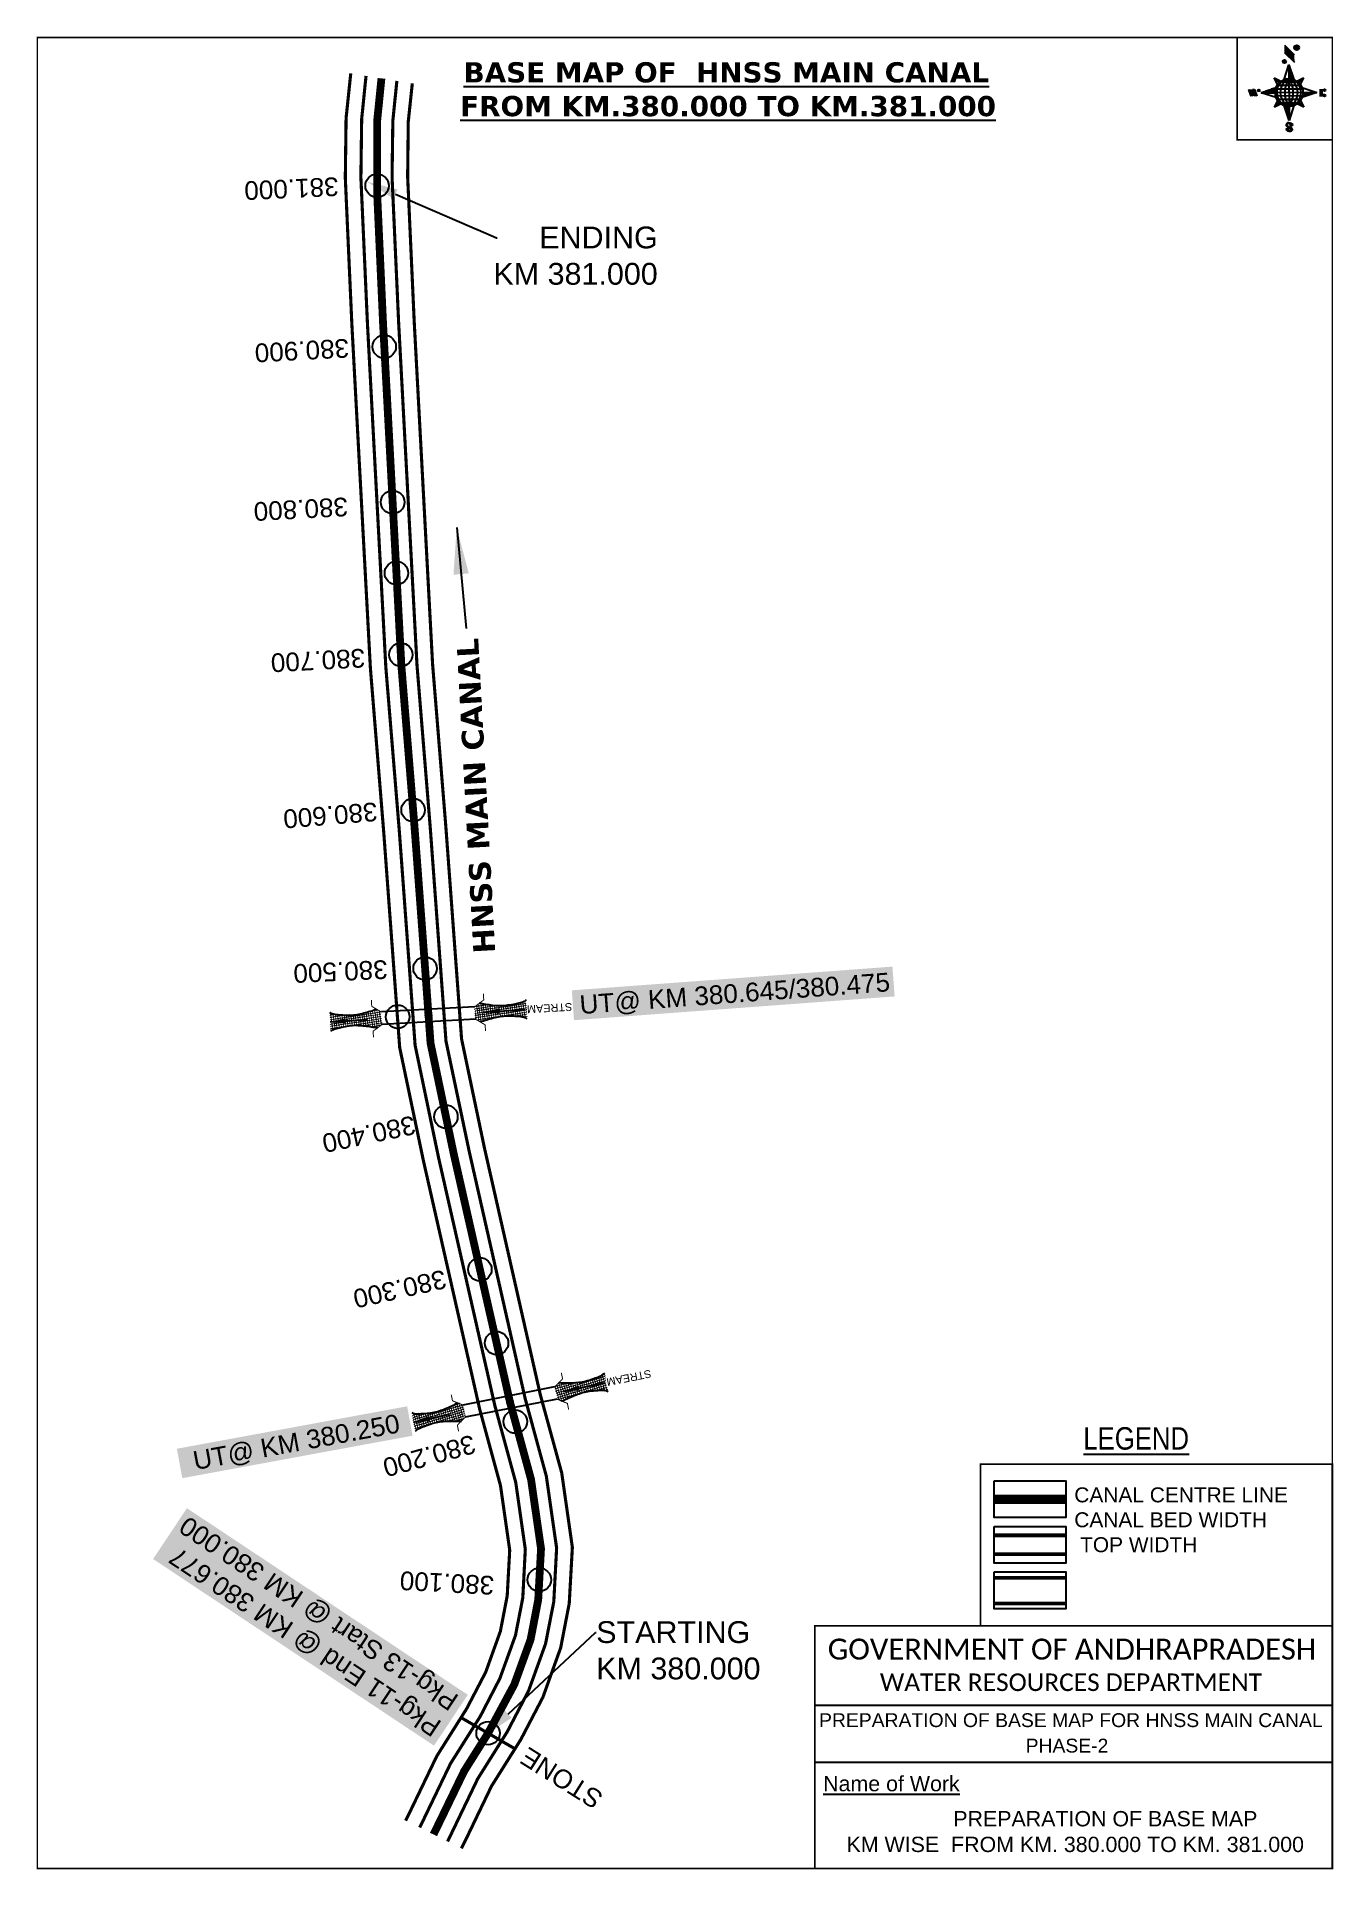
# Model space of a CAD drawing. Header units: inches. Extents: x 822828 to 823660, y 1579313 to 1580489.
import ezdxf
from ezdxf import colors
from ezdxf.entities.mleader import LeaderData, LeaderLine
from ezdxf.enums import TextEntityAlignment as Align
from ezdxf.math import Vec2, Vec3

# ---------------------------------------------------------------- set-up
doc = ezdxf.new("R2010")
doc.units = ezdxf.units.IN
doc.header["$LTSCALE"] = 15
doc.header["$MEASUREMENT"] = 0
doc.header["$PDMODE"] = 32
doc.header["$PDSIZE"] = 15
doc.linetypes.add('HIDDEN2', pattern=[0.1875, 0.125, -0.0625])
for name, color, linetype in [('AQUADUCT', 1, 'Continuous'), ('bord', 1, 'Continuous'), ('CANAL1', 7, 'Continuous'), ('CSMark', 72, 'Continuous'), ('DCBMS', 232, 'Continuous'), ('PAGE', 7, 'Continuous'), ('STRUCTURE', 5, 'Continuous'), ('TEXT', 6, 'Continuous')]:
    doc.layers.add(name, color=color, linetype=linetype)
doc.styles.add('ARIALN', font='ARIALN_1.TTF')
doc.styles.get("Standard").update_dxf_attribs({"font": 'ARIAL_1.TTF'})
doc.dimstyles.get("Standard").update_dxf_attribs({"dimtxt": 20, "dimasz": 0.18, "dimexe": 0.18, "dimexo": 0.0625, "dimgap": 0.09, "dimtad": 0, "dimtih": 1, "dimtoh": 1, "dimdec": 4, "dimzin": 0, "dimdsep": 46, "dimtxsty": 'Standard', "dimcen": 0.09, "dimadec": 0, "dimazin": 0, "dimtfac": 1, "dimtdec": 4, "dimtofl": 0, "dimtmove": 0, "dimatfit": 3, "dimfxl": 0, "dimtolj": 1, "dimtzin": 0, "dimarcsym": 0})
pattern_1 = [(267.297113149, (-8720374.938, 50637915.138), (10.5367255337, -0.497431438), [])]
pattern_2 = [(357.297113149, (-8720374.938, 50637915.138), (0.497431438, 10.5367255337), [])]

# ---------------------------------------------------------------- blocks, each defined once
blk = doc.blocks.new('*X26')
at = {"color": 0, "linetype": 'Continuous'}
for p, q in [((6321.6, 240.5), (6322.3, 241.2)), ((6321.6, 240.3), (6322.3, 241)), ((6321.6, 240.1), (6322.3, 240.8)), ((6321.6, 239.9), (6322.4, 240.7)), ((6321.6, 239.8), (6322.4, 240.6)), ((6321.6, 239.6), (6322.5, 240.5)), ((6321.6, 239.4), (6322.5, 240.3)), ((6321.6, 239.2), (6322.6, 240.2)), ((6321.7, 239.1), (6322.6, 240.1)), ((6321.8, 240.8), (6322.4, 241.4)), ((6321.8, 239), (6322.7, 240)), ((6321.8, 239), (6322.8, 239.9)), ((6321.9, 238.9), (6322.9, 239.8)), ((6322, 238.8), (6323, 239.7)), ((6322.1, 241.3), (6322.4, 241.6)), ((6322.1, 238.7), (6323.1, 239.6)), ((6322.2, 238.6), (6323.1, 239.6)), ((6322.3, 238.5), (6323.2, 239.5)), ((6322.4, 238.5), (6323.3, 239.4)), ((6322.5, 238.4), (6323.4, 239.3)), ((6322.7, 238.4), (6323.6, 239.3)), ((6322.8, 238.3), (6323.7, 239.2)), ((6322.9, 238.3), (6323.8, 239.1)), ((6323.1, 238.2), (6323.9, 239.1)), ((6323.2, 238.2), (6324, 239)), ((6323.3, 238.2), (6324.2, 239)), ((6323.5, 238.1), (6324.3, 238.9)), ((6323.7, 238.1), (6324.4, 238.9)), ((6323.8, 238.1), (6324.6, 238.8)), ((6324.1, 238.2), (6324.7, 238.8)), ((6324.3, 238.3), (6324.9, 238.8)), ((6324.6, 238.3), (6325.1, 238.8)), ((6324.8, 238.4), (6325.2, 238.8)), ((6325.1, 238.5), (6325.4, 238.8)), ((6325.4, 238.6), (6325.6, 238.8))]:
    blk.add_line(p, q, dxfattribs=at)
blk = doc.blocks.new('*X25')
at = {"color": 0, "linetype": 'Continuous'}
for p, q in [((6324.4, 240.3), (6324.5, 240.4)), ((6324.6, 240.3), (6324.8, 240.5)), ((6324.7, 240.2), (6325, 240.5)), ((6324.8, 240.2), (6325.2, 240.6)), ((6325, 240.1), (6325.5, 240.6)), ((6325.1, 240.1), (6325.6, 240.6)), ((6325.2, 240), (6325.8, 240.6)), ((6325.3, 240), (6326, 240.6)), ((6325.4, 239.9), (6326.1, 240.6)), ((6325.5, 239.8), (6326.2, 240.5)), ((6325.6, 239.8), (6326.3, 240.5)), ((6325.7, 239.7), (6326.5, 240.4)), ((6325.9, 239.6), (6326.6, 240.3)), ((6326, 239.5), (6326.7, 240.3)), ((6326, 239.4), (6326.8, 240.2)), ((6326.1, 239.3), (6327, 240.2)), ((6326.2, 239.3), (6327.1, 240.1)), ((6326.3, 239.2), (6327.1, 240)), ((6326.4, 239.1), (6327.2, 239.9)), ((6326.5, 239), (6327.3, 239.8)), ((6326.5, 238.9), (6327.4, 239.7)), ((6326.6, 238.8), (6327.5, 239.6)), ((6326.7, 238.7), (6327.5, 239.5)), ((6326.8, 238.6), (6327.6, 239.4)), ((6326.8, 238.5), (6327.7, 239.3)), ((6326.8, 236.5), (6327.4, 237)), ((6326.9, 238.3), (6327.8, 239.2)), ((6326.9, 238.2), (6327.9, 239.1)), ((6326.9, 236.8), (6327.6, 237.4)), ((6327, 238.1), (6327.8, 239)), ((6327, 237.9), (6327.8, 238.8)), ((6327, 237.8), (6327.8, 238.6)), ((6327, 237.6), (6327.8, 238.4)), ((6327, 237.4), (6327.8, 238.2)), ((6327, 237.3), (6327.8, 238)), ((6327, 237.1), (6327.8, 237.9))]:
    blk.add_line(p, q, dxfattribs=at)
blk = doc.blocks.new('H')
at = {"layer": 'bord', "extrusion": (0.000427885, 0.004792, 0.999988)}
h = blk.add_hatch(dxfattribs=at)
h.set_pattern_fill('LINE', color=8, scale=84.387686, angle=-2.7029, style=0)
h.set_pattern_definition(pattern_2)
h.paths.add_polyline_path([(-492, 786, -0.090992), (-448, 775), (-486, 912)])
h = blk.add_hatch(dxfattribs=at)
h.set_pattern_fill('LINE', color=8, scale=84.387686, angle=-92.7029, style=0)
h.set_pattern_definition(pattern_1)
h.paths.add_polyline_path([(-625, 665, -0.090992), (-615, 710), (-751, 671)])
h = blk.add_hatch(dxfattribs=at)
h.set_pattern_fill('LINE', color=8, scale=84.387686, angle=-2.7029, style=0)
h.set_pattern_definition(pattern_2)
h.paths.add_polyline_path([(-504, 533, -0.090992), (-549, 543), (-510, 406)])
h = blk.add_hatch(dxfattribs=at)
h.set_pattern_fill('LINE', color=8, scale=84.387686, angle=-92.7029, style=0)
h.set_pattern_definition(pattern_1)
h.paths.add_polyline_path([(-246, 647), (-372, 653, -0.090992), (-382, 609)])
for p, q in [((-519, 1020, -1217), (-435, 927, -1216)), ((-516, 1087, -1217), (-432, 994, -1217)), ((-538, 774, -1216), (-487, 906, -1216)), ((-487, 906, -1216), (-493, 780, -1216)), ((-487, 906, -1216), (-448, 769, -1216)), ((-865, 701, -1215), (-847, 638, -1215)), ((-847, 700, -1215), (-829, 637, -1215)), ((-829, 699, -1215), (-811, 636, -1215)), ((-829, 699, -1215), (-811, 698, -1215)), ((-811, 698, -1215), (-794, 635, -1215)), ((-752, 665, -1215), (-615, 704, -1215)), ((-627, 794, -1216), (-567, 760, -1216)), ((-627, 794, -1216), (-584, 747, -1215)), ((-599, 731, -1215), (-627, 794, -1216)), ((-421, 753, -1216), (-359, 781, -1216)), ((-359, 781, -1216), (-405, 739, -1216)), ((-359, 781, -1216), (-392, 721, -1215)), ((-379, 693, -1215), (-246, 641, -1215)), ((-213, 669, -1215), (-217, 601, -1215)), ((-752, 665, -1215), (-625, 659, -1215)), ((-619, 614, -1215), (-752, 665, -1215)), ((-639, 526, -1214), (-606, 585, -1215)), ((-639, 526, -1214), (-593, 568, -1215)), ((-577, 553, -1215), (-639, 526, -1214)), ((-511, 400, -1214), (-549, 537, -1214)), ((-460, 533, -1215), (-511, 400, -1214)), ((-505, 527, -1214), (-511, 400, -1214)), ((-371, 513, -1214), (-431, 546, -1215)), ((-371, 513, -1214), (-414, 560, -1215)), ((-399, 576, -1215), (-371, 513, -1214)), ((-246, 641, -1215), (-383, 603, -1215)), ((-373, 647, -1215), (-246, 641, -1215)), ((-197, 600, -1215), (-194, 668, -1215))]:
    blk.add_line(p, q, dxfattribs=at)
at = {"layer": 'bord', "color": 8, "linetype": 'ByBlock', "extrusion": (0.000427885, 0.004792, 0.999988)}
for p, q in [((-375, 679, -1215), (-620, 691, -1215)), ((-386, 711, -1215), (-605, 722, -1215)), ((-411, 744, -1216), (-578, 752, -1216)), ((-493, 780, -1216), (-505, 527, -1214)), ((-373, 647, -1215), (-625, 659, -1215)), ((-378, 616, -1215), (-623, 628, -1215)), ((-392, 585, -1215), (-611, 595, -1215)), ((-420, 555, -1215), (-587, 562, -1215))]:
    blk.add_line(p, q, dxfattribs=at)
at = {"layer": 'bord', "extrusion": (0.000427885, 0.004792, 0.999988), "elevation": -1212}
for points, const_width in [([(-522, 960), (-516, 1093)], 1.61), ([(-434, 933), (-428, 1066)], 1.61), ([(-870, 707), (-846, 706)], 0.642), ([(-829, 643), (-821, 678)], 0.642), ([(-793, 641), (-782, 694)], 0.642), ([(-223, 676), (-174, 673)], 0.706), ([(-829, 643), (-855, 644)], 0.642), ([(-811, 642), (-784, 641)], 0.642), ([(-177, 605), (-226, 607)], 0.706), ([(-195, 645), (-185, 644)], 0.706)]:
    blk.add_lwpolyline(points, dxfattribs=dict(at, const_width=const_width))
for points, const_width in [([(-414, 1073, 1), (-398, 1058, 1)], 22.3), ([(-530, 950, 1), (-520, 939, 1)], 14.8), ([(-776, 697, 1), (-769, 690, 1)], 8.9), ([(-180, 618, 1), (-173, 611, 1)], 9.79), ([(-178, 667, 1), (-171, 660, 1)], 9.79), ([(-490, 362, 1), (-498, 369, 1)], 11.1), ([(-525, 322, 1), (-533, 329, 1)], 11.1)]:
    blk.add_lwpolyline(points, format="xyb", close=True, dxfattribs=dict(at, const_width=const_width))
for points in [[(-537, 317), (-531, 310), (-520, 307), (-505, 307), (-494, 310), (-486, 318), (-487, 326), (-491, 333), (-494, 336), (-503, 341), (-522, 347), (-530, 352), (-534, 355), (-537, 363), (-537, 373), (-530, 381), (-520, 384), (-504, 384), (-493, 380), (-487, 373)], [(-522, 348), (-526, 354), (-528, 361), (-528, 371), (-526, 375), (-521, 381), (-515, 384)], [(-505, 307), (-499, 312), (-497, 319), (-497, 327), (-501, 335), (-509, 343)]]:
    blk.add_lwpolyline(points, dxfattribs=at)
at = {"layer": 'bord', "extrusion": (0.000427885, 0.004792, 0.999988)}
for centre, radius in [((-406, 1065, -1212), 22.3), ((-525, 944, -1212), 14.8), ((-773, 694, -1212), 8.9), ((-498, 659, -1212), 127), ((-177, 615, -1212), 9.79), ((-174, 663, -1212), 9.79), ((-494, 365, -1212), 11.1), ((-529, 325, -1212), 11.1)]:
    blk.add_circle(centre, radius, dxfattribs=at)
at = {"layer": 'bord', "color": 8, "linetype": 'ByBlock', "extrusion": (0.000427885, 0.004792, 0.999988)}
for centre, radius, start, end in [((-482, 658, -1212), 128, 94.9254, 259.6691), ((-437, 656, -1212), 141, 113.2864, 241.308), ((-316, 651, -1212), 222, 142.5892, 212.0053), ((-560, 662, -1212), 141, 293.2864, 61.308), ((-681, 668, -1212), 222, 322.5892, 32.0053), ((-515, 660, -1212), 128, 274.9254, 79.6691)]:
    blk.add_arc(centre, radius, start, end, dxfattribs=at)
at = {"layer": 'bord', "extrusion": (0.000427885, 0.004792, 0.999988)}
for points in [[(-516, 1093, -1212), (-431, 1000, -1212), (-519, 1026, -1212), (-434, 933, -1212)], [(-864, 707, -1212), (-846, 706, -1212), (-846, 644, -1212), (-829, 643, -1212)], [(-829, 705, -1212), (-811, 704, -1212), (-811, 642, -1212), (-793, 641, -1212)], [(-193, 674, -1212), (-197, 606, -1212), (-213, 675, -1212), (-216, 607, -1212)]]:
    blk.add_solid(points, dxfattribs=at)
at = {"layer": 'bord', "extrusion": (0.000427885, 0.004792, 0.999988), "xscale": 7.977342409717546, "yscale": 7.977342408231451, "zscale": 7.977342408476333, "rotation": 138.0840426661453}
for name, p in [('*X25', (38301, -31929, -1212)), ('*X26', (38314, -31951, -1212))]:
    blk.add_blockref(name, p, dxfattribs=at)
blk = doc.blocks.new('UT')
at = {"layer": 'STRUCTURE'}
h = blk.add_hatch(dxfattribs=at)
h.set_pattern_fill('DASH', color=150, scale=8, angle=-39.6278, style=0)
h.set_pattern_definition([(320.372247933, (-4370.464, -6260.8811), (1.40800153113, 0.132407282), [1, -1])])
h.paths.add_polyline_path([(765163, 1700681.9), (765165.6, 1700680.6), (765167.2, 1700680.3), (765169.1, 1700680), (765172.4, 1700679.6), (765176.4, 1700679.3), (765179.5, 1700679.5), (765183.1, 1700679.9), (765187.7, 1700680.9), (765188.9, 1700681.2), (765193.1, 1700682.2), (765196.1, 1700680.2), (765196.1, 1700672.2), (765193.1, 1700670.2), (765190.5, 1700670.8), (765188.1, 1700671.3), (765185.5, 1700671.8), (765183.6, 1700672.1), (765181, 1700672.5), (765180.3, 1700672.5), (765178.5, 1700672.6), (765176.7, 1700672.6), (765174.6, 1700672.5), (765172.5, 1700672.3), (765170.4, 1700672), (765168.5, 1700671.7), (765166.1, 1700671.2), (765165, 1700670.8), (765163, 1700669.7)])
h.paths.add_polyline_path([(765259.1, 1700682.2), (765256.1, 1700680.2), (765256.1, 1700672.2), (765259.1, 1700670.2), (765261.9, 1700671), (765264.4, 1700671.6), (765266.4, 1700672), (765269.1, 1700672.5), (765272.7, 1700673), (765276.1, 1700673.1), (765278.6, 1700672.9), (765281.2, 1700672.7), (765283.9, 1700672.3), (765286.4, 1700671.9), (765288, 1700671.3), (765289.2, 1700670.6), (765289.1, 1700682.7), (765287.6, 1700681.8), (765285.7, 1700681.2), (765283, 1700680.7), (765281.2, 1700680.4), (765276.7, 1700679.9), (765272.7, 1700679.9), (765268.7, 1700680.3), (765264.8, 1700681), (765261.2, 1700681.7)])
at = {"layer": 'STRUCTURE', "color": 150, "const_width": 0.628}
for points in [[(765190.1, 1700688.2), (765190.1, 1700684.2), (765196.1, 1700680.2), (765256.1, 1700680.2), (765262.1, 1700684.2), (765262.1, 1700688.2)], [(765190.1, 1700664.2), (765190.1, 1700668.2), (765196.1, 1700672.2), (765256.1, 1700672.2), (765262.1, 1700668.2), (765262.1, 1700664.2)]]:
    blk.add_lwpolyline(points, dxfattribs=at)
at = {"layer": 'STRUCTURE', "color": 150}
for points in [[(765196.1, 1700680.2), (765256.1, 1700680.2)], [(765196.1, 1700672.2), (765256.1, 1700672.2)], [(765196.1, 1700672.2), (765256.1, 1700672.2)]]:
    blk.add_lwpolyline(points, dxfattribs=at)
at = {"layer": 'STRUCTURE', "color": 0}
blk.add_circle((765226.1, 1700676.2), 1.89, dxfattribs=at)
at = {"layer": 'STRUCTURE', "color": 150}
for points in [[(765163, 1700681.9), (765164.4, 1700681.1), (765167.9, 1700680.2), (765171.2, 1700679.8), (765176.1, 1700679.4), (765184.7, 1700680.3), (765193.1, 1700682.2)], [(765289.1, 1700682.7), (765287.8, 1700681.9), (765284.3, 1700680.9), (765280.9, 1700680.4), (765276.1, 1700679.8), (765267.4, 1700680.5), (765259.1, 1700682.2)], [(765163, 1700669.7), (765164.3, 1700670.6), (765167.8, 1700671.6), (765171.2, 1700672.1), (765176, 1700672.6), (765184.7, 1700672), (765193.1, 1700670.2)], [(765289.2, 1700670.6), (765287.8, 1700671.4), (765284.2, 1700672.3), (765280.9, 1700672.7), (765276.1, 1700673.1), (765267.4, 1700672.2), (765259.1, 1700670.2)]]:
    blk.add_spline(points, degree=3, dxfattribs=at)
at = {"layer": 'STRUCTURE', "color": 0}
blk.add_text('STREAM', height=5, dxfattribs=at).set_placement((765148.2, 1700675.8), align=Align.MIDDLE_CENTER)
for points in [[(765190.9, 1700676), (765164.2, 1700675.8)], [(765289.3, 1700676.7), (765265.4, 1700676.4)]]:
    blk.add_leader(points, dimstyle='Standard', override={"dimasz": 10, "dimgap": 0.09, "dimtad": 0}, dxfattribs=at)

msp = doc.modelspace()

# ---------------------------------------------------------------- linework, layer by layer
at = {"layer": 'CANAL1', "color": 200, "const_width": 2}
for points in [[(823065.1, 1579344), (823067.4, 1579348.6), (823085.1, 1579385.4), (823104.3, 1579415.9), (823116.5, 1579439.3), (823125.9, 1579465.5), (823130.3, 1579488.3), (823131.9, 1579517.6), (823126, 1579559), (823112.7, 1579607.8), (823076.6, 1579767.2), (823061.3, 1579840.2), (823051, 1579979.1), (823042.5, 1580083.7), (823030.6, 1580304.5), (823026.4, 1580398.4), (823026.9, 1580436.8), (823029.9, 1580465.5)], [(823100.9, 1579326.2), (823103.3, 1579330.9), (823120.2, 1579366.1), (823139, 1579396), (823153.2, 1579423.2), (823164.6, 1579454.9), (823170.1, 1579483.4), (823172.1, 1579519.4), (823165.3, 1579567.1), (823151.5, 1579617.5), (823115.7, 1579775.7), (823101, 1579845.8), (823090.9, 1579982.2), (823082.4, 1580086.4), (823070.6, 1580306.5), (823066.4, 1580399.1), (823066.8, 1580434.5), (823069.4, 1580459.1)]]:
    msp.add_lwpolyline(points, dxfattribs=at)
at = {"layer": 'CANAL1', "color": 5, "const_width": 2}
for points in [[(823074.1, 1579339.6), (823076.4, 1579344.2), (823093.9, 1579380.6), (823113, 1579410.9), (823125.6, 1579435.3), (823135.6, 1579462.9), (823140.3, 1579487), (823141.9, 1579518.1), (823135.8, 1579561), (823122.4, 1579610.2), (823086.3, 1579769.3), (823071.2, 1579841.6), (823061, 1579979.9), (823052.4, 1580084.4), (823040.6, 1580305), (823036.4, 1580398.6), (823036.9, 1580436.2), (823039.7, 1580463.9)], [(823092, 1579330.6), (823094.3, 1579335.3), (823111.4, 1579370.9), (823130.3, 1579401), (823144, 1579427.3), (823154.9, 1579457.5), (823160.2, 1579484.6), (823162, 1579519), (823155.4, 1579565.1), (823141.8, 1579615), (823105.9, 1579773.6), (823091, 1579844.4), (823080.9, 1579981.5), (823072.4, 1580085.7), (823060.6, 1580306), (823056.4, 1580398.9), (823056.9, 1580435.1), (823059.5, 1580460.7)]]:
    msp.add_lwpolyline(points, dxfattribs=at)
at = {"layer": 'CANAL1', "color": 1, "linetype": 'HIDDEN2', "ltscale": 8, "const_width": 5}
msp.add_lwpolyline([(823083, 1579335.1), (823102.7, 1579375.8), (823118, 1579400.1), (823134.8, 1579431.3), (823145.3, 1579460.2), (823150.2, 1579485.8), (823150.9, 1579498.6), (823152, 1579518.5), (823145.6, 1579563), (823132.1, 1579612.5), (823096.1, 1579771.4), (823081.1, 1579843), (823077.6, 1579891), (823070.9, 1579980.7), (823062.4, 1580085.1), (823050.6, 1580305.5), (823046.8, 1580389.3), (823046.9, 1580435.6), (823049.6, 1580462.3)], dxfattribs=at)
at = {"layer": 'CANAL1', "color": 1, "linetype": 'HIDDEN2', "ltscale": 100, "const_width": 6, "elevation": -0.4}
msp.add_lwpolyline([(823488.8, 1579550.3), (823442.8, 1579550.3)], dxfattribs=at)
at = {"layer": 'CANAL1', "color": 5, "const_width": 2.4, "elevation": -0.4}
for points in [[(823488.8, 1579527.1), (823442.8, 1579527.1)], [(823488.8, 1579515.1), (823442.8, 1579515.1)]]:
    msp.add_lwpolyline(points, dxfattribs=at)
at = {"layer": 'CANAL1', "color": 200, "const_width": 2.4, "elevation": -0.4}
for points in [[(823488.8, 1579499.9), (823442.8, 1579499.9)], [(823488.8, 1579483.4), (823442.8, 1579483.4)]]:
    msp.add_lwpolyline(points, dxfattribs=at)
at = {"layer": 'CANAL1', "color": 84, "const_width": 2}
msp.add_lwpolyline([(823100.7, 1579410.1), (823135.3, 1579390.1)], dxfattribs=at)
at = {"layer": 'CSMark', "color": 3}
for p in [(823046.8, 1580393.4), (823051.4, 1580290.1), (823056.8, 1580190.3), (823059.2, 1580144.8), (823062, 1580092.4), (823069.9, 1579992.7), (823077.6, 1579891), (823091, 1579795.8), (823112.8, 1579697.8), (823123.5, 1579650.5), (823135.5, 1579600.1), (823150.9, 1579498.6), (823118, 1579400.1)]:
    msp.add_point(p, dxfattribs=at)
at = {"layer": 'CSMark'}
msp.add_point((823060, 1579860, 524), dxfattribs=at)
at = {"layer": 'PAGE', "const_width": 1}
msp.add_lwpolyline([(823659.8, 1579313.3), (823659.8, 1580488.6), (822828.8, 1580488.6), (822828.8, 1579313.3), (823659.8, 1579313.3)], dxfattribs=at)
at = {"layer": 'PAGE'}
for points, const_width in [([(823659.8, 1580488.6), (823598.7, 1580488.6), (823598.7, 1580422.8), (823659.8, 1580422.8)], 1), ([(823434, 1579572.8), (823659.8, 1579572.8), (823659.8, 1579469), (823434, 1579469)], 1.2), ([(823327.7, 1579469), (823659.8, 1579469), (823659.8, 1579313.3), (823327.7, 1579313.3)], 1.2)]:
    msp.add_lwpolyline(points, close=True, dxfattribs=dict(at, const_width=const_width))
at = {"layer": 'PAGE', "elevation": -0.4}
for points in [[(823442.8, 1579562.1), (823488.8, 1579562.1), (823488.8, 1579538.6), (823442.8, 1579538.6)], [(823442.8, 1579532.8), (823488.8, 1579532.8), (823488.8, 1579509.3), (823442.8, 1579509.3)], [(823442.8, 1579503.6), (823488.8, 1579503.6), (823488.8, 1579480), (823442.8, 1579480)]]:
    msp.add_lwpolyline(points, close=True, dxfattribs=at)
at = {"layer": 'PAGE'}
for points in [[(823327.7, 1579418), (823659.8, 1579418)], [(823327.7, 1579381.6), (823659.8, 1579381.6)]]:
    msp.add_lwpolyline(points, dxfattribs=at)

# ---------------------------------------------------------------- block references
at = {"layer": 'AQUADUCT', "color": 1, "xscale": 0.0703495379661093, "yscale": 0.07034953800030053, "zscale": 0.07034953795990817, "rotation": 3.078330607406165}
msp.add_blockref('H', (823669.5, 1580409.2, 85.4), dxfattribs=at)
at = {"layer": 'STRUCTURE', "color": 0}
for p, rotation in [((1490832.2, 3321118.1), 183.2443021514817), ((1242799.5, 3396684.4), 191.2206639708357)]:
    msp.add_blockref('UT', p, dxfattribs=dict(at, rotation=rotation))

# ---------------------------------------------------------------- texts
at = {"layer": 'CANAL1', "insert": (823108.7, 1579899.3), "char_height": 14, "width": 205.129, "attachment_point": 1, "rotation": 93.1007}
msp.add_mtext('\\pi0.96322;{\\fVerdana|b1|i0|c0|p34;HNSS MAIN CANAL}', dxfattribs=at)
at = {"layer": 'CSMark', "color": 1}
for s, rotation, p in [('381.000', 182.5949, (823022.1, 1580392.9)), ('380.900', 183.0661, (823028.8, 1580289.2)), ('380.800', 183.0661, (823028.1, 1580187.4)), ('380.700', 183.0661, (823039.1, 1580090.3)), ('380.600', 184.6576, (823047, 1579991.7)), ('380.500', 182.5949, (823053.6, 1579890.4)), ('380.400', 191.8343, (823071.2, 1579790.8)), ('380.300', 192.7539, (823090.9, 1579691.9)), ('380.200', 195.3123, (823109.5, 1579586.1)), ('380.100', 176.9596, (823121.9, 1579494.9)), ('STONE', 147.8149, (823189.6, 1579355.9))]:
    msp.add_text(s, height=12, rotation=rotation, dxfattribs=at).set_placement(p, align=Align.MIDDLE_LEFT)
at = {"layer": 'PAGE', "extrusion": (0.000201441, 0.004807, 0.999988), "style": 'ARIALN'}
msp.add_text('%%ULEGEND', height=14.4, rotation=359.9999, dxfattribs=at).set_placement((823533.9, 1579570.3, 7758.7), align=Align.MIDDLE)
at = {"layer": 'PAGE', "extrusion": (0.000201441, 0.004807, 0.999988)}
for s, height, p in [('PREPARATION OF BASE MAP FOR HNSS MAIN CANAL', 8.878, (823330.4, 1579385, 7757.8)), ('%%UName of Work', 9.822, (823333, 1579343.8, 7756.4))]:
    msp.add_text(s, height=height, rotation=359.9999, dxfattribs=at).set_placement(p)
for s, height, p in [('PHASE-2', 8.88, (823489.5, 1579373.1, 7757.7)), ('PREPARATION OF BASE MAP', 9.822, (823514.1, 1579326.2, 7756.5)), ('KM WISE  FROM KM. 380.000 TO KM. 381.000', 9.822, (823494.8, 1579309.7, 7756.5))]:
    msp.add_text(s, height=height, rotation=359.9999, dxfattribs=at).set_placement(p, align=Align.MIDDLE_CENTER)
at = {"layer": 'PAGE', "extrusion": (0.000201441, 0.004807, 0.999988), "attachment_point": 1, "text_direction": (1, -1e-06, -0.000201)}
for s, insert, char_height, width in [('CANAL CENTRE LINE CANAL BED WIDTH {\\H2.3732x; }\\P TOP WIDTH{\\H1.9155x; }', (823494.2, 1579557.9, -0.4), 9.6, 168.926), ('\\pi3.5885;{\\fCalibri|b0|i0|c0|p34;\\H1.3333x;GOVERNMENT OF ANDHRAPRADESH\\P\\pi37.073;\\H0.83998x;WATER RESOURCES DEPARTMENT}', (823332.4, 1579460.8, -1.3), 10.059, 321.276)]:
    msp.add_mtext(s, dxfattribs=dict(at, insert=insert, char_height=char_height, width=width))
at = {"layer": 'STRUCTURE', "color": 5, "char_height": 12, "attachment_point": 1, "bg_fill": 1, "box_fill_scale": 1.3, "bg_fill_color": 7, "bg_fill_true_color": 16777215, "bg_fill_transparency": 4390977}
for s, insert, width, rotation in [('\\pi0.71894;UT@ KM 380.645/380.475', (823175.6, 1579873.6), 199.127, 4.2358), ('\\pi5.3847;UT@ KM 380.250', (822922.5, 1579579.8), 143.072, 10.449), ('Pkg-11 End @ KM 380.677\\PPkg-13 Start @ KM 380.000', (823082.3, 1579397.1), 209.228, 146.3894)]:
    msp.add_mtext(s, dxfattribs=dict(at, insert=insert, width=width, rotation=rotation))
at = {"layer": 'TEXT', "color": 1, "insert": (823080.5, 1580472.7), "char_height": 13, "width": 379.826, "attachment_point": 1}
msp.add_mtext('\\pi21.755;{\\fVerdana|b1|i0|c0|p34;\\LBASE MAP OF  HNSS MAIN CANAL \\P\\pi19.564;FROM KM.380.000 TO KM.381.000}', dxfattribs=at)

# ---------------------------------------------------------------- leaders
at = {"layer": 'CANAL1'}
msp.add_leader([(823097.9, 1580174), (823104, 1580109.2)], dimstyle='Standard', override={"dimasz": 30, "dimgap": 0.09, "dimtad": 0}, dxfattribs=at)
at = {"layer": 'DCBMS', "color": 5}
ml = msp.add_multileader_mtext('Standard', dxfattribs=at)
ml.set_content('STARTING\\PKM 380.000', color=5)
ml.set_leader_properties()
ml.build(insert=Vec2(0, 0))
ml.multileader.update_dxf_attribs({"dogleg_length": 0.36, "arrow_head_size": 20})
ctx = ml.context
ctx.base_point, ctx.char_height, ctx.arrow_head_size, ctx.landing_gap_size, ctx.plane_origin = Vec3(823187.4, 1579464.8), 14, 20, 0.09, Vec3(823358.2, 1579537.6)
notes = []
notes.append((ctx, [(1, (1, 1, 0), (823187, 1579464.8), (1, 0), 0.36, [(0, [(823116.2, 1579398.7)], 0, [])])]))
ctx.mtext.insert, ctx.mtext.flow_direction = Vec3(823187.4, 1579472), 5
for ctx, leaders in notes:
    for number, flags, end, landing, length, lines in leaders:
        leader = LeaderData()
        leader.index, (leader.has_last_leader_line, leader.has_dogleg_vector, leader.attachment_direction) = number, flags
        leader.last_leader_point, leader.dogleg_vector, leader.dogleg_length = Vec3(end), Vec3(landing), length
        for number, points, colour, breaks in lines:
            line = LeaderLine()
            line.index, line.vertices, line.color, line.breaks = number, Vec3.list(points), colors.encode_raw_color(colour), breaks
            leader.lines.append(line)
        ctx.leaders.append(leader)

# ---------------------------------------------------------------- next in the draw order: leaders
ml = msp.add_multileader_mtext('Standard', dxfattribs=at)
ml.set_content('ENDING \\PKM 381.000', color=5)
ml.set_leader_properties()
ml.build(insert=Vec2(0, 0))
ml.multileader.update_dxf_attribs({"dogleg_length": 0.36, "arrow_head_size": 20})
ctx = ml.context
ctx.base_point, ctx.char_height, ctx.arrow_head_size, ctx.landing_gap_size, ctx.plane_origin = Vec3(823123.7, 1580360), 14, 20, 0.09, Vec3(823267.4, 1580572.4)
ctx.text_align_type = 2
notes = []
notes.append((ctx, [(1, (1, 1, 0), (823123.4, 1580360), (1, 0), 0.36, [(0, [(823040.3, 1580396)], 0, [])])]))
ctx.mtext.insert, ctx.mtext.width, ctx.mtext.alignment, ctx.mtext.flow_direction = Vec3(823226.9, 1580367.2), 109.049, 3, 5
ctx.mtext.has_bg_fill, ctx.mtext.bg_color, ctx.mtext.bg_scale_factor, ctx.mtext.bg_transparency, ctx.mtext.use_window_bg_color = 1, -1027028792, 1.5, 0, 1
for ctx, leaders in notes:
    for number, flags, end, landing, length, lines in leaders:
        leader = LeaderData()
        leader.index, (leader.has_last_leader_line, leader.has_dogleg_vector, leader.attachment_direction) = number, flags
        leader.last_leader_point, leader.dogleg_vector, leader.dogleg_length = Vec3(end), Vec3(landing), length
        for number, points, colour, breaks in lines:
            line = LeaderLine()
            line.index, line.vertices, line.color, line.breaks = number, Vec3.list(points), colors.encode_raw_color(colour), breaks
            leader.lines.append(line)
        ctx.leaders.append(leader)

doc.saveas('drawing.dxf')
